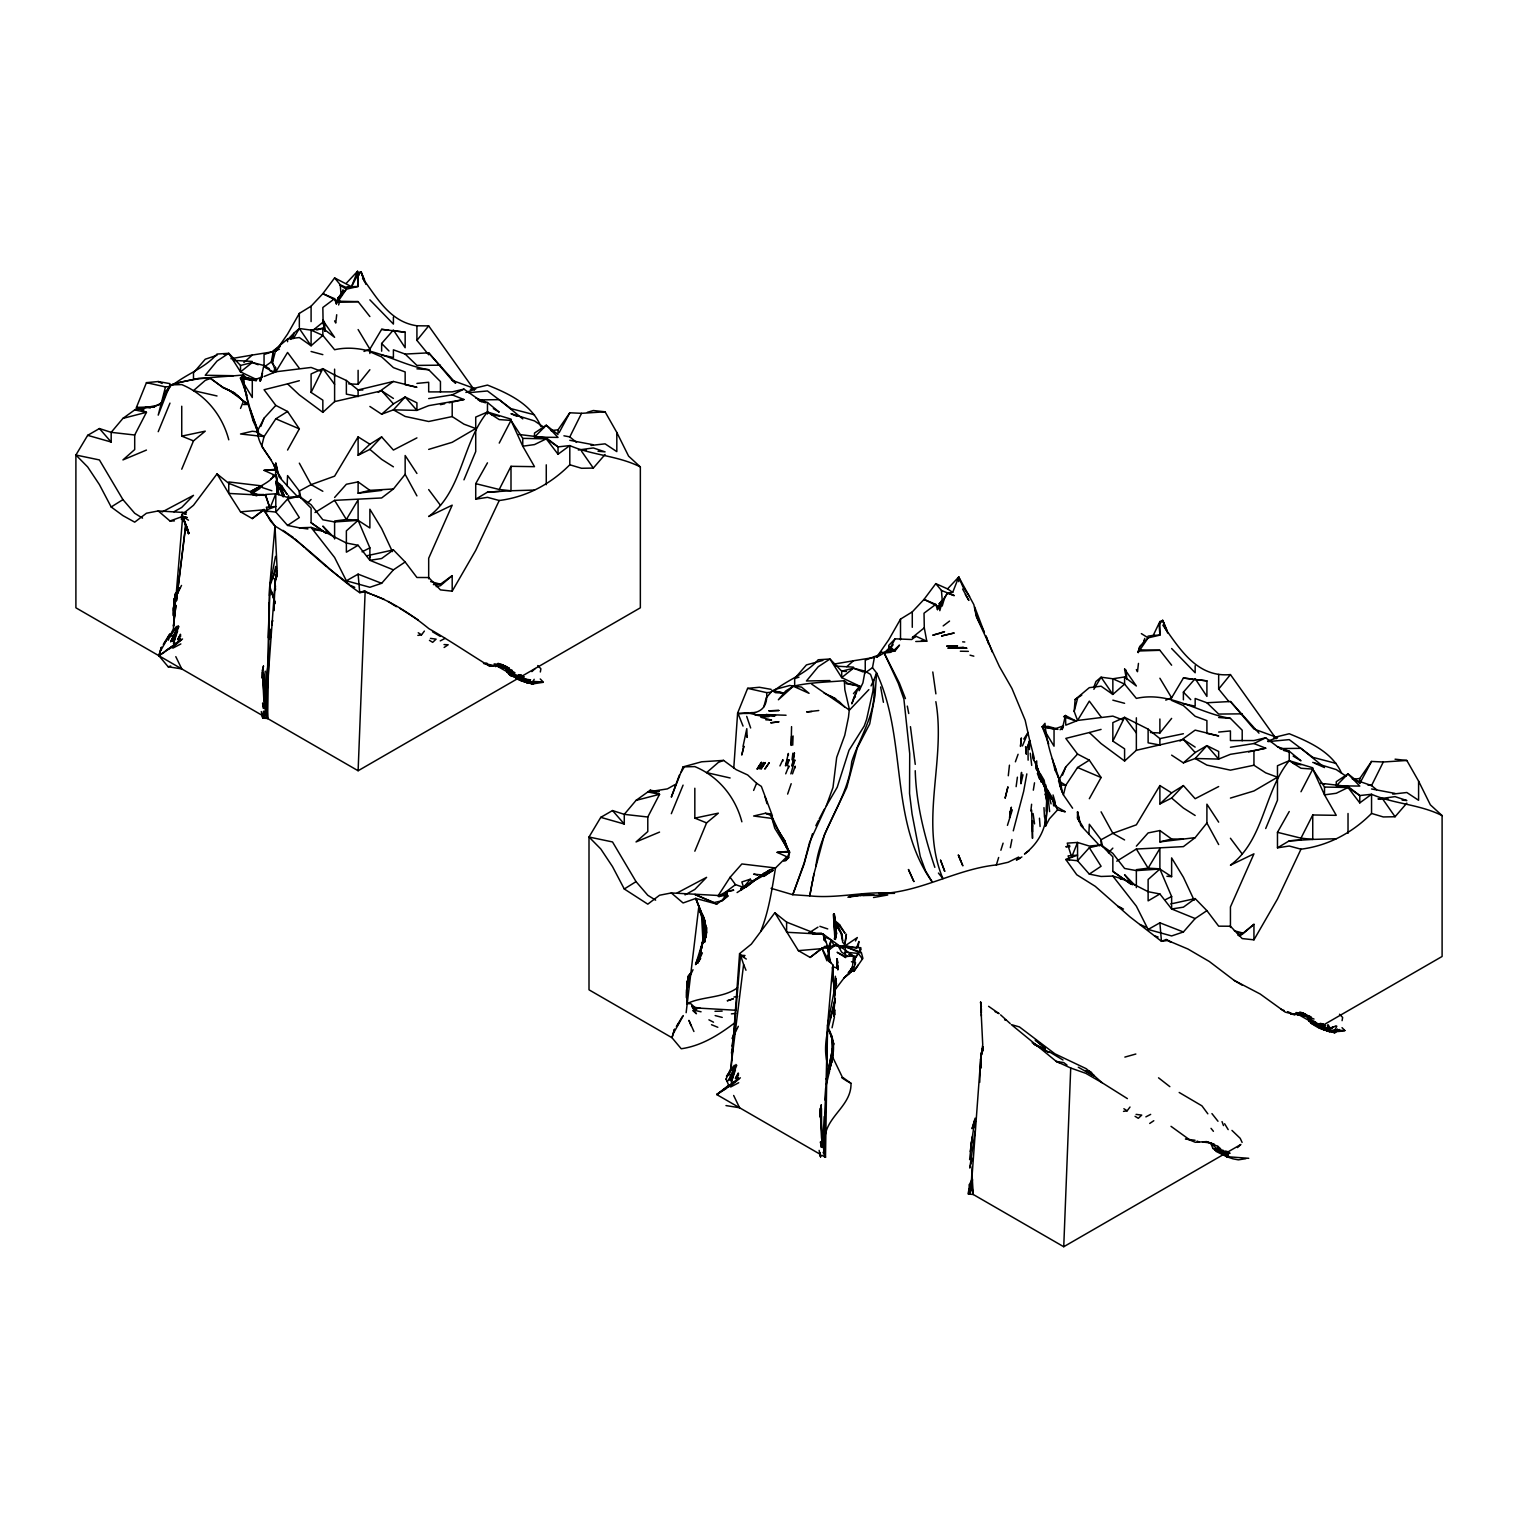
<?xml version="1.0" encoding="UTF-8"?>
<svg xmlns="http://www.w3.org/2000/svg" width="1518" height="1518" viewBox="0 0 1518 1518"><rect width="100%" height="100%" fill="white"/><g stroke="black" fill="none" stroke-linecap="round" stroke-linejoin="round"><path stroke-width="1.5" d="M169.978 383.637L158.214 381.549L146.449 382.65L136.43 407.393L146.449 412.308L134.704 435.002L134.704 449.556L122.939 459.916L146.449 450.068M181.401 519.479L181.743 514.83L193.488 505.285L217.017 473.92L228.763 483.312L228.763 493.426L240.527 511.832L252.292 518.587L264.056 509.82L240.527 511.832M262.5 373.048L261.722 377.185L252.292 380.468L252.292 397.526L240.527 378.039L243.241 374.661C244.094 390.866 249.502 406.141 253.867 421.643M322.841 412.346L334.605 401.606L334.605 375.003L322.841 368.627L311.095 373.959L311.095 392.422L322.841 400.164L322.841 412.346L299.331 394.908L287.566 383.864L264.056 389.728L275.802 405.401L287.566 411.492L299.331 428.854L287.566 450.049M369.88 556.518L369.88 560.313L393.409 569.857L405.154 561.983L416.919 577.485L428.683 577.542L440.448 589.895L452.193 591.166L475.722 550.37L499.232 500.504C526.404 497.069 550.484 484.223 569.8 464.774L569.8 445.59L558.036 446.88L546.271 438.854L522.761 438.36L510.997 420.41L499.232 419.594L487.468 412.023L475.722 417.089L475.722 451.548L463.958 479.84M369.88 353.504L369.88 349.14L381.644 329.349L405.154 332.195L405.154 347.736L393.409 329.994L381.644 343.485L381.644 351.17M428.683 354.776L416.919 340.374L416.919 325.782C389.936 321.873 377.28 298.116 362.536 278.23M440.448 392.099L440.448 381.549L428.683 369.709C396.938 364.643 368.286 342.214 334.605 349.728L322.841 335.421L311.095 330.108L299.331 328.514L294.207 332.84L291.949 338.761M499.232 443.085L510.997 420.41L522.761 446.197L534.507 466.671L510.997 466.311L510.997 490.75L487.468 492.174L475.722 499.156L475.722 483.654L487.468 462.838M261.286 711.562L262.747 718.052L267.642 718.526L358.115 770.746L640.349 607.807L640.349 466.937C617.902 455.609 592.305 455.343 569.8 445.59L558.036 454.224L558.036 446.88L546.271 437.81L518.833 434.452M587.428 412.308L593.31 410.524L605.075 411.795L616.82 432.459L616.82 451.624L605.075 443.844L590.957 445.438M1089.317 798.715L1101.081 777.52L1089.317 760.157L1077.552 754.066L1065.807 738.393L1089.317 732.53L1101.081 743.573L1124.591 761.011L1124.591 748.829L1112.846 741.107L1112.846 722.625L1124.591 717.312L1148.12 729.133L1159.885 738.602L1183.395 733.744M1136.356 887.632L1136.356 870.611L1124.591 868.448L1112.846 853.401L1101.081 844.938L1089.317 846.057L1077.552 842.452L1067.249 843.135L1071.67 857.006L1077.552 842.452L1077.552 860.744L1089.317 874.102L1101.081 876.474L1112.846 876.076L1124.591 879.643L1148.12 891.692L1159.885 893.969L1171.63 908.978L1195.159 918.542L1206.905 910.648L1218.669 926.17L1230.434 926.227L1242.198 938.579L1253.944 939.832L1277.473 899.035L1300.983 849.188C1328.155 845.735 1352.234 832.889 1371.551 813.439L1371.551 794.275L1359.786 795.546L1348.022 787.519L1324.512 787.045L1312.747 769.095L1300.983 768.26L1289.237 760.689L1277.473 765.755L1277.473 800.214L1265.708 828.524M1195.159 918.542L1183.395 931.976L1159.885 922.811L1161.46 941.312L1167.266 940.534L1166.204 939.509L1161.46 941.312L1129.942 916.853L1095.218 886.303L1076.755 874.747L1065.807 859.492L1077.552 855.165L1068.122 855.867L1069.431 860.383M1218.669 822.149L1206.905 804.179L1206.905 823.022L1195.159 837.651L1159.885 841.883L1159.885 830.555L1148.12 832.927L1136.356 846.152M1150.473 732.549L1159.885 732.966L1159.885 719.001M1171.63 905.183L1171.63 908.978L1183.395 907.176L1195.159 898.58L1206.905 910.648M1171.63 903.495L1171.63 896.531L1159.885 869.036L1136.356 870.611M1166.925 876.265L1171.63 876.645L1171.63 857.898L1183.395 877.233L1194.173 900.269M1230.434 927.46L1230.434 906.929L1253.944 853.837L1230.434 865.203C1264.551 839.644 1263.583 791.922 1289.237 760.689L1312.747 767.785L1312.747 768.886M1242.198 740.784L1242.198 730.215L1230.434 718.375C1198.689 713.327 1170.036 690.899 1136.356 698.394L1124.591 684.087L1112.846 678.774L1101.081 677.199L1095.958 681.506L1093.7 687.426M1253.944 939.832L1253.944 924.329L1239.257 936.245M1230.434 798.089L1253.944 790.973L1277.473 777.216L1265.708 772.852L1253.944 765.243L1253.944 750.575L1265.708 748.203L1253.944 743.535L1230.434 747.254M1289.237 760.347L1289.237 751.201L1277.473 746.666L1265.708 737.786L1253.944 740.556L1230.434 740.575L1230.434 730.936L1218.669 732.074M1300.983 791.751L1312.747 769.095L1324.512 794.863L1336.257 815.337L1312.747 814.976L1312.747 839.416L1289.237 840.839L1277.473 847.822L1277.473 832.319L1289.237 811.504M1324.512 1024.365L1442.1 956.473L1442.1 815.602C1419.653 804.274 1394.055 804.009 1371.551 794.275L1359.786 802.889L1359.786 795.546L1348.022 786.476L1324.512 783.705M1336.257 785.774L1348.022 773.895L1359.786 786.077L1336.257 785.774L1336.257 781.694L1348.022 773.895L1359.786 783.193M1348.022 833.344L1348.022 813.496M1395.061 759.19L1406.825 760.461L1418.59 781.125L1418.59 800.29L1406.825 792.51L1392.708 794.104M176.942 591.508L173.83 602.399L173.488 616.004C172.331 608.471 178.118 576.442 173.868 605.17M690.045 973.512L686.933 984.404L686.591 998.009C685.434 990.476 691.221 958.446 686.971 987.174M791.542 736.249L791.163 745.414L791.561 726.629M1020.95 783.573L1021.519 772.51L1020.95 783.573L1022.999 774.806M175.158 637.522L173.469 643.404L177.587 631.052L173.849 636.573L172.729 641.222L175.158 637.522L178.137 625.663M705.472 925.771L704.276 940.439L703.935 920.496L695.794 898.428L683.081 902.982L671.317 892.945L659.552 895.24L647.788 904.159L624.278 888.979L612.513 866.607L600.767 848.941L589.003 837.025L600.767 817.348L612.513 810.555L624.278 814.35L647.788 817.007L659.552 794.312L650.14 790.29L636.042 800.384L624.278 814.35L624.278 824.027L600.767 817.348M733.004 1076.338L731.296 1082.22L735.433 1069.886L731.676 1075.389L730.575 1080.057L733.004 1076.338L735.964 1064.479M833.761 1016.339L833.799 1009.622M267.68 511.718L266.371 507.202L275.802 506.5L264.056 510.807L275.005 526.082L269.73 586.327L267.642 718.526L265.992 709.475L266.864 714.466L265.441 713.365L266.561 690.728M706.06 927.536L705.092 939.054L704.902 921.255L702.91 915.259L705.832 925.828L705.87 937.631L706.572 932.792L704.902 921.255L705.111 925.714M1237.493 1147.589L1240.87 1144.458L1063.738 1246.733L973.266 1194.495L971.558 1186.146L972.488 1190.435L971.046 1189.334L972.165 1166.697M1032.563 831.807L1032.506 820.65L1032.487 838.372L1031.614 809.891M686.136 1012.696L698.659 907.935L703.688 922.147L703.384 942.602C706.686 931.426 705.13 919.016 699.115 908.959L703.935 920.496L704.504 926.416L702.018 915.107L704.694 920.553L695.794 898.428L716.781 904.064L727.881 896.018L725.813 891.92L718.128 896.208M981.387 1008.73L981.33 1013.018L980.628 1002.051L981.406 1006.567M733.289 1039.621L739.57 953.665L751.334 944.12L774.844 912.754L798.373 950.648L810.138 957.422L821.883 948.143L828.145 959.566L832.832 964.898L827.576 1025.162L825.488 1157.342L821.883 1155.274M858.182 964.993L853.78 971.463L862.907 958.351L861.294 952.317L845.412 946.739L839.53 947.915M1049.621 811.637L1047.8 794.768M703.384 942.602L704.618 927.251L704.58 937.308L704.921 929.851M1083.15 827.101L1077.457 817.955L1077.552 811.807L1080.721 825.356L1099.791 845.811M705.623 935.942L705.225 926.549M880.895 652.398L876.987 657.009L884.14 652.968L890.952 652.266L880.895 652.398L879.529 654.827L874.558 656.573L872.489 667.673L876.588 672.948L873.78 680.159L872.926 691.088L866.607 719.38L864.235 726.04L848.998 750.29L837.215 787.254L826.304 805.944L809.587 842.338L804.255 862.622L792.775 894.709L771.068 888.315M263.487 711.183L262.747 718.052L262.178 714.143M266.959 690.671L266.409 713.631L267.642 718.526L266.504 699.456L275.327 579.345L277.358 570.54M824.805 1129.487L824.255 1152.447L825.488 1157.342L823.098 1152.295M824.919 1124.895L825.792 1088.159M979.717 1082.391L980.647 1059.26L982.981 1046.509L980.951 1055.314L972.108 1175.425L973.266 1194.495L968.37 1194.021L969.528 1184.23L972.108 1179.562M275.517 556.404L269.73 586.327L266.409 713.631L263.828 699.703L262.424 672.189M833.021 973.133L834.729 994.897L832.547 967.194L834.236 990.628L827.576 1025.162L824.255 1152.447L821.655 1138.519L820.27 1111.024M1036.604 769.645L1036.016 761.808L1036.452 769.55M704.105 928.826L703.84 938.333L703.688 922.147L704.181 924.386M268.269 637.769L269.274 602.703M269.464 595.682L269.73 586.327L276.39 567.941M826.57 1060.228C822.585 1038.369 831.693 1019.356 835.09 998.844L830.555 1018.028M1029.432 749.588L1029.697 740.461L1025.181 720.272L1011.956 688.47L999.451 666.63L976.378 616.744L973.854 604.638L958.75 576.992L947.555 588.889L935.79 583.633L924.026 599.401L912.28 611.887L900.516 619.116L888.751 639.78L876.987 656.706M826.323 1079.279C831.579 1064.042 837.841 1045.636 829.264 1030.437L833.591 1043.777L826.779 1077.685M262.557 669.324L262.253 678.261L262.69 671.867M820.403 1108.159L820.099 1117.096L820.536 1110.702M1024.878 853.78C1047.856 835.621 1049.109 812.377 1045.807 784.939M273.999 608.737L275.024 583.273L277.149 571.394M358.115 770.746L365.117 592.058C388.608 599.553 409.898 613.101 428.892 628.661C449.594 640.406 469.328 653.879 489.688 666.307L500.826 665.624L508.796 668.262M698.659 907.935L702.473 917.479L701.582 915.828L702.948 940.875L695.946 963.588C703.043 951.179 703.346 936.094 703.688 922.147M792.719 745.186L793.079 735.964M1063.738 1246.733L1070.721 1068.027L1056.262 1061.405L1011.349 1024.612L1019.432 1026.927L1054.915 1053.815L1086.262 1068.71L1101.992 1082.657L1127.381 1098.615M706.572 932.792L706.781 927.669M835.773 987.136L835.697 988.749L835.261 981.691M833.116 966.814L836.968 967.953L836.816 958.655L837.86 969.945L837.006 958.883L838.05 962.848M173.849 604.259L173.583 610.483L174.855 597.75L177.302 590.597L174.855 597.75L176.619 592.381L173.925 606.953L176.316 593.291M686.952 986.264L686.667 992.487L689.722 974.366L687.028 988.958L689.419 975.296M298.04 497.145L287.111 485.684L287.566 475.589L299.331 491.073L300.887 497.98M1088.861 834.369L1089.317 824.255L1101.081 839.758L1102.637 846.664M706.25 929.282L705.87 937.631L706.212 932.716M266.011 684.751L264.815 708.242L262.576 670.52L263.43 666.193M824.198 1116.527L822.661 1147.077L820.422 1109.335L821.276 1105.028M825.014 1100.076L825.621 1088.311M834.065 913.874L836.02 929.054L834.558 914.804L833.325 914.386L835.242 937.707L834.065 913.874L836.513 933.361L835.431 939.49M782.795 761.144L782.871 759.645L779.948 765.926M265.612 710.879L265.441 713.365M173.526 608.699L175.234 595.853L177.34 590.635M686.629 990.704L689.798 974.404M834.729 995.334L835.147 988.616M287.111 485.684L278.97 476.69L275.802 463.142L275.574 475.589L264.056 470.352L275.707 469.271L277.87 473.54L275.802 463.142L275.707 469.271C270.887 456.216 258.136 446.463 257.605 431.871L252.292 431.264L240.527 433.996L264.056 436.577L275.802 418.835L287.566 411.492M339.596 284.948L346.37 289.198L336.408 303.828L337.945 298.097L346.37 289.198L358.115 286.466L358.115 272.879L360.999 271.722L364.586 280.09M1144.781 638.414L1143.225 643.177L1139.695 646.763L1138.177 652.493L1139.695 646.763L1148.12 637.864L1159.885 635.131L1159.885 621.564L1162.75 620.388L1167.228 630.843M173.602 614.316L176.486 594.942M731.448 1053.131L734.332 1033.777M826.665 945.581L828.866 947.934L828.069 958.37M732.606 1048.919L731.24 1067.496L726.04 1079.07L728.697 1085.237L730.386 1085.92L731.619 1083.245L738.792 1078.918M174.931 607.769L173.413 628.68L168.213 640.254M263.999 683.669L265.233 671.165M969.622 1159.638L972.146 1136.906M1327.377 1025.276L1328.269 1028.293L1328.117 1024.764L1330.337 1028.388L1332.937 1026.737M320.886 371.208L311.095 367.451L275.802 371.777L272.424 362.726L273.373 350.867L287.566 338.988L299.331 337.527L311.095 345.762L322.841 335.421L322.841 328.286L311.095 330.108L311.095 345.762L299.331 328.514L293.316 338.628M705.092 939.054L705.718 930.876L704.713 942.166L704.902 940.61M1122.637 719.874L1112.846 716.116L1077.552 720.443L1074.175 711.392L1075.123 699.532L1089.317 687.654L1101.081 686.193L1112.846 694.428L1124.591 684.087L1124.591 676.971L1112.846 678.774L1112.846 694.428L1101.081 677.199L1093.871 689.305M833.534 1042.676L832.092 1060.475L828.164 1073.53M733.782 767.937L737.615 713.099L747.634 688.356L759.398 687.274L771.163 689.362M175.272 605.321L173.469 626.194L175.936 605.303L173.906 621.697L173.507 607.807L175.993 593.102L174.077 599.971L179.921 587.713M176.05 595.967L182.691 516.424L181.743 514.83M730.917 1067.268L733.118 1044.156M733.498 1039.469L740.518 955.258L739.57 953.665M834.824 937.877L833.78 919.946L834.464 924.595M275.005 371.436L275.403 367.242L273.297 372.65M263.069 714.693L262.747 718.052L262.367 714.143M968.37 1194.021L968.864 1188.992M834.008 1009.906L834.729 1002.829M266.504 699.456L264.436 718.356L265.992 709.304L266.561 713.972M1008.294 775.755L1009.451 765.167M972.108 1175.425L970.059 1194.343L971.615 1185.292L972.184 1189.941M787.633 759.645L785.489 765.888L788.335 753.459L788.411 755.186M794.996 767.899L795.185 766.192L792.491 773.876M1030.836 811.029L1031.614 804.255M336.711 314.738L335.744 323.03L334.605 320.886M1138.462 663.404L1137.494 671.696L1136.356 669.571M176.468 600.673L185.557 525.93L182.691 516.424L169.978 520.978L158.214 510.94L146.449 513.236L134.704 522.154L122.939 515.627L111.175 506.974L99.41 484.603L87.665 466.937L75.9 455.021L87.665 435.343L99.41 428.55L111.175 432.345L134.704 435.002M176.505 600.616L185.765 525.645L182.691 516.424L187.264 517.448M704.523 933.153L703.745 939.49L704.807 932.375M731.752 1060.532L743.611 964.48L740.518 955.258L745.034 955.524M835.488 932.963L834.729 939.073L834.919 928.712M792.035 759.797L792.889 753.194M1016.13 786.647L1017.402 777.178M971.046 1189.334L972.507 1179.581M275.517 589.762L275.024 583.273L277.111 568.662L275.005 526.082L270.735 521.243M858.049 947.649L858.941 941.464L856.873 947.061M981.311 1067.913L980.647 1059.26L982.734 1044.65L980.628 1002.051L981.235 1005.77M269.16 657.332L264.151 692.056L266.807 682.36M975.125 1130.986L969.774 1168.044L972.431 1158.329M970.211 1151.593L974.746 1120.512L972.07 1128.69L975.125 1118.159M336.275 303.904L334.605 298.666L322.841 293.676L311.095 306.181L299.331 313.41L287.566 334.074L275.802 351M861.067 949.281L859.757 951.558L860.611 947.687L845.412 946.739L845.412 953.247M969.585 596.441L962.848 586.707L958.75 576.992L952.697 592.381L947.384 593.159L937.46 609.61L935.79 604.373L924.026 599.401L938.522 606.612L942.185 599.61L941.445 590.464L935.79 583.633M788.62 767.653L788.886 765.888L785.717 773.819M704.276 940.439L705.168 932.469L704.447 938.883L705.263 934.177L705.282 935.847M1013.284 830.839L1023.663 791.352L1026.832 773.895M1046.338 811.181L1046.718 796.362L1045.086 790.65M825.792 937.46L831.2 939.832L828.752 952.962M1033.322 790.176L1034.517 782.814M334.605 277.927L340.26 284.758L341 293.904L337.338 300.906L322.841 293.676L334.605 277.927L351.512 286.674L358.115 286.466L358.115 272.879M287.87 499.403L288.553 495.361M831.655 1055.01L842.262 1077.04L851.01 1083.34C851.56 1106.945 824.331 1116.944 824.824 1140.796M702.568 943.987L703.935 935.923L700.083 953.854L695.567 964.158L699.627 956.738M175.215 597.959L174.266 603.462L176.43 594.411M688.318 979.964L687.369 985.467L689.533 976.416M832.054 1027.8L834.464 1016.851M540.332 671.981L540.901 668.774L537.733 665.567M1342.083 1020.665L1342.652 1017.44L1339.502 1014.233M174.058 607.276L176.676 592.684L174.38 599.743L181.515 585.436M731.904 1046.092L734.503 1031.519L732.226 1038.559L738.336 1026.301M702.777 942.431L699.969 954.594L703.935 935.923M829.777 1069.716L833.268 1050.57M975.41 1121.783L973.38 1128.007L974.746 1120.512M260.432 380.885L263.866 365.477L252.292 362.479L240.527 365.458L228.763 353.314L217.017 354.055C204.949 368.02 187.34 373.637 173.337 384.623M829.966 680.557L806.438 680.975L818.202 666.763L829.966 659.021L841.712 671.184L853.477 668.186L865.051 671.203L862.907 682.891L859.169 690.709L859.776 686.212L841.712 677.616L829.966 659.021L818.202 659.761C806.134 673.745 788.525 679.362 774.522 690.329M971.197 1143.585L972.336 1137.418M279.388 349.273L264.056 354.529L264.056 367.052L271.286 361.967L273.373 350.867L280.014 346.465M1062.183 729.551L1065.427 715.528L1076.091 721.088L1077.552 720.443L1089.317 701.126L1101.081 716.951M524.165 677.066L515 676.307L496.936 666.004L502.116 666.763L513.995 673.575L513.691 675.187L519.611 676.611L522.742 675.852M1316.675 1024.821L1325.385 1025.504L1316.77 1024.973L1298.687 1014.688L1303.867 1015.428L1315.745 1022.259L1315.442 1023.853L1321.362 1025.276L1315.176 1022.373L1315.442 1023.853L1308.155 1018.255L1309.066 1021.14C1318.44 1030.286 1332.292 1033.341 1344.872 1030.57L1342.007 1027.629M835.621 937.991L836.513 933.361L834.862 924.462M511.718 673.176L512.268 670.387L500.826 665.624M1010.343 847.689L1011.937 839.549M1217.891 1146.356L1220.605 1148.765L1217.341 1149.164L1217.891 1146.356L1206.449 1141.612L1195.311 1142.295L1186.393 1138.614M277.149 573.614L276.276 577.808L277.035 573.956M982.772 1049.583L981.899 1053.777L983.057 1048.008L980.951 1055.314M228.763 439.803C222.33 415.192 205.404 394.357 181.743 384.604L169.978 384.87L158.214 415.135L165.5 386.919L170.13 386.502M262.576 670.52L263.487 666.004M268.933 638.869L270.754 629.818M271.665 625.302L272.576 620.786M737.615 713.099C754.522 714.447 768.013 713.005 766.685 692.644L771.334 692.208M820.422 1109.335L821.333 1104.819M269.464 635.833L270.811 629.211M271.703 624.809L272.614 620.388M812.263 882.091L809.758 895.867L792.775 894.709L803.876 864.767L812.453 833.78M812.415 881.901L813.99 874.083M827.765 1072.448L833.591 1043.777L827.576 1025.162M860.194 949.699L860.611 947.687M276.276 577.808L277.187 573.387M981.899 1053.777L982.81 1049.355M173.83 602.399L175.462 594.923M686.933 984.404L688.565 976.947M696.99 963.095L701.354 952.621L699.343 959.509M701.392 948.162L702.853 941.653L698.584 959.015L696.003 962.981M700.083 953.854L702.853 941.653M835.982 983L835.374 976.226M272.709 579.212L275.726 566.423M741.79 755.034L743.896 746.173L741.885 754.503M698.773 958.351L702.948 940.875M270.147 638.907L271.229 634.391M826.361 1084.497L829.606 1070.949M826.437 1078.843L832.168 1059.241L828.354 1072.296M1072.6 808.202L1063.416 794.882L1065.807 785.261L1077.552 767.501L1089.317 760.157M269.445 636.877L271.096 630.331M815.925 866.19C820.137 828.562 848.164 799.341 851.731 761.713C860.706 733.972 882.698 704.333 870.497 674.353L865.051 671.203M827.917 949.186L831.2 939.832L853.344 955.961L845.469 956.587L837.12 952.279L845.621 957.611L845.469 956.587M827.841 1073.53L833.287 1051.727L831.978 1036.206L832.092 1060.475L828.05 1073.681M341.645 295.175L342.556 291.551M1138.177 652.493L1148.12 637.864L1141.346 633.613M1143.396 643.841L1144.306 640.235M175.708 594.012L173.925 600.976L177.568 590.938M688.811 976.017L687.028 982.981L689.95 974.954M272.424 362.726L275.802 349.766M743.004 746.533L746.799 728.659L747.16 737.425L745.793 733.63M828.069 951.805L829.644 945.771L828.107 949.566M1074.175 711.392L1077.552 698.432M276.883 574.013L275.327 579.345L276.409 575.227L275.84 576.707M164.741 652.019L158.878 655.719L161.363 647.332L158.878 655.719L168.156 666.763L181.743 668.907L175.803 656.649M671.981 1037.724L674.466 1029.337L671.981 1037.724L681.24 1048.767C701.923 1045.788 719.399 1034.517 735.642 1022.164M937.46 609.61L938.466 605.796M338.628 304.966L339.785 300.716M162.616 401.15L165.139 391.948L171.211 384.946C194.323 377.109 218.82 377.489 243.146 374.965L246.39 377.678L256.39 380.544M173.849 636.573L176.562 629.856L170.623 641.867L177.416 627.807M763.801 706.876L766.324 697.654L772.396 690.671L775.945 689.191L789.758 685.491L801.504 687.104L809.056 693.328L793.326 686.231L785.679 691.032L778.373 699.779L793.326 686.231C809.891 682.341 827.177 682.17 844.331 680.69L847.575 683.404L859.776 686.212L856.645 690.728M731.676 1075.389L734.408 1068.672L728.469 1080.683L735.243 1066.623M1034.308 758.336L1029.697 740.461L1027.971 746.742L1028.122 760.157M1007.44 825.356L1012.316 809.853M1159.885 621.564L1153.263 635.34L1148.006 636.175M275.327 579.345L276.902 573.861M679.343 775.129L671.317 797.14L683.081 766.875L694.827 766.609C718.507 776.362 735.414 797.197 741.866 821.807M942.204 606.043L944.898 596.783M700.671 958.37L697.616 963.171L702.379 952.868M844.312 977.744L853.477 969.774L855.488 962.848L851.446 961.729M269.673 636.877L270.982 632.532L269.521 637.067M935.79 604.373L924.026 613.196L924.291 627.845L926.777 641.184L915.98 636.27L911.73 639.514L895.127 638.831L888.751 645.416L888.751 647.427L890.402 646.858L887.29 651.962L893.59 650.634L899.51 645.093L896.607 648.964L894.88 651.127L890.402 646.858L884.14 652.968L898.314 683.366L903.893 699.096L909.718 753.687L909.548 793.572L912.071 813.971L920.269 856.513L925.449 870.706L932.204 881.958C888.751 821.048 907.536 738.962 876.588 672.948L875.051 695.339L869.7 723.953L857.29 747.881L846.759 787.462L824.54 834.426L813.838 874.406L809.758 895.867C838.05 898.884 866.133 890.686 894.557 893.324L878.789 893.59C919.472 892.926 955.866 869.074 996.358 864.937L998.654 857.48M700.595 953.987L695.642 964.651M787.216 765.888L789.132 759.683L787.69 762.624M973.38 1128.007L975.486 1121.214M1000.874 850.251L1003.094 843.154M257.908 436.292L258.819 433.408L256.827 432.25L264.056 418.209L275.802 405.401M1063.416 794.882L1059.659 784.958L1060.57 782.074L1058.577 780.916L1065.807 766.875L1077.552 754.066M343.011 289.748L341.474 294.511L337.945 298.097M853.837 697.673L851.807 703.859L856.778 691.411L853.837 697.673L855.45 696.838M269.787 637.351L271.229 633.044M1022.43 745.945L1028.084 732.53L1023.777 739.076M787.633 794.085L791.182 783.705M793.857 762.833L794.863 759.911L790.84 773.895M696.098 963.38L699.874 955.315L697.844 960.951M969.585 1186.678L970.021 1185.425M827.974 1073.947L829.929 1068.482M1015.39 761.808L1018.085 754.275M260.413 380.733L261.722 377.185L259.502 379.804M1027.344 746.951L1029.697 740.461M1062.164 729.418L1063.473 725.851L1054.042 729.152L1042.278 726.705L1044.991 723.327C1046.338 743.422 1053.207 762.415 1060.133 781.239L1057.667 775.888M174.855 600.236L177.853 592.362M697.995 960.628L699.741 956.036L697.692 961.274M732.682 1039.071L734.94 1033.151M172.729 641.222L178.934 626.479M730.575 1080.057L736.78 1065.294M981.463 1052.695L982.032 1051.196M312.803 330.431L323.106 322.12L322.841 307.49L334.605 298.666M760.765 931.331C768.886 911.047 771.979 889.244 775.508 867.973L786.096 857.518M260.811 426.406L264.056 418.209M1062.562 775.091L1065.807 766.875M532.742 683.878L532.457 681.734L543.121 682.341L532.742 683.878L520.978 680.671L521.433 679.552L532.382 682.834L534.165 679.305M158.214 431.681L169.978 403.124M240.527 408.418L243.487 401.245L248.269 404.376L253.183 421.036L258.383 432.573L250.546 409.974M671.317 813.686L683.081 785.129M753.63 790.423L756.59 783.269L747.691 774.977L736.192 769.664L723.555 760.385L701.658 761.789L683.081 766.875M853.628 959.945L858.334 953.418L862.414 958.978M181.743 469.195L193.488 440.884L205.253 431.15L181.743 436.121L181.743 406.236M694.827 851.2L706.591 822.889L718.356 813.155L694.827 818.126L694.827 788.24M775.034 825.185L784.654 840.649L788.791 851.294L777.14 852.357L788.677 857.594L789.626 852.091L774.749 828.221L770.708 813.876L765.395 813.269L753.63 816.001L771.011 818.297M700.102 956.833L696.155 963.835M783.762 861.142L785.869 860.516L789.626 852.091L777.14 852.357M855.488 962.848L854.824 964.309L855.165 956.207L848.714 954.689M826.304 805.944L832.984 787.481L836.684 757.406L844.748 735.319L848.486 717.217L849.359 709.248L844.862 689.798L844.331 680.69M87.665 435.343L111.175 442.023L111.175 432.345L122.939 418.38L134.704 409.917L159.105 404.926L161.781 402.668L166.24 393.124M697.369 961.881L699.475 957.422L696.648 963.057M259.863 381.094L261.722 377.185M693.024 969.717L687.18 981.975L689.096 975.106L686.591 989.812L687.009 1003.702L690.785 1003.683L695.168 1007.724L699.684 1008.123L694.257 1007.838L696.743 1009.394M871.047 685.908L873.78 680.159M160.547 650.899L170.244 633.556M673.65 1032.904L683.328 1015.561M311.095 392.422L322.841 368.627L334.605 384.263M1112.846 741.107L1124.591 717.312L1136.356 732.947M563.918 435.799L569.8 436.899L581.546 413.332L605.075 411.795M815.849 825.716L818.316 820.745M819.151 819.075L824.331 809.208M1406.825 760.461L1383.296 761.998L1371.551 785.565L1367.623 784.844M475.722 483.654L499.232 489.479L510.997 466.311M1277.473 832.319L1300.983 838.164L1312.747 814.976M1336.827 1026.206L1334.132 1031.5L1330.944 1031.823M180.357 634.239L177.663 639.514L180.111 638.49L177.758 642.323L165.576 650.937L173.488 646.516L182.54 638.983M738.184 1073.055L735.49 1078.349L737.957 1077.325L735.604 1081.139L723.422 1089.772L731.334 1085.351L740.367 1077.799M359.197 275.156L357.565 271.267L351.512 286.674L346.256 287.509L340.26 284.758M290.64 339.387L293.942 333.125L287.566 339.69L287.566 341.702M895.127 638.831L889.624 649.268L893.134 644.714M559.098 432.706L569.8 412.782L581.546 413.332M855.469 940.989L857.328 937.536L845.412 945.638L836.001 946.075M1045.579 815.887L1046.092 825.033L1049.412 818.828L1057.553 809.891L1065.143 811.694L1055.352 806.039M1359.786 783.364L1371.551 761.448L1383.296 761.998M697.73 961.938L699.779 958.2M416.919 437.886L393.409 450.049L381.644 436.918L369.88 444.224L358.115 436.88L334.605 476.159L311.095 484.64L299.331 491.073L299.444 496.803M1218.669 786.552L1195.159 798.715L1183.395 785.584L1171.63 792.889L1159.885 785.565L1136.356 824.824L1112.846 833.325L1101.081 839.758L1101.195 845.488M1165.748 700.121L1171.63 697.806L1183.395 678.034L1206.905 680.88L1206.905 696.401L1195.159 678.66L1183.395 692.151L1183.395 699.836M167.227 391.492L171.211 384.946L174.475 383.599L199.143 378.248L210.452 378.361L222.899 387.375L234.588 392.972L242.007 399.879M164.096 643.689L166.012 640.539M681.335 771.865L684.295 766.951M677.199 1025.694L679.115 1022.544M264.056 376.502L275.802 371.777L287.566 352.461L299.331 368.286M163.28 644.486L169.447 634.372M676.364 1026.491L682.55 1016.377M695.567 964.158L698.375 959.68L696.231 963.057M176.505 626.422L168.631 637.37M734.351 1065.256L726.477 1076.186M853.609 960.894L858.334 953.418L844.862 952.184M180.699 634.714L177.663 639.514L180.756 636.099M738.545 1073.53L735.49 1078.349L738.583 1074.915M695.87 964.215L700.367 955.429L696.269 963.626M718.356 895.411L730.12 877.252L741.866 863.951L775.508 867.973L769.493 869.985L758.564 877.404L764.104 873.097M228.763 481.946L262.405 485.969C243.07 494.204 274.929 480.902 272.993 475.513M175.576 628.243L169.978 636.763L172.824 635.473M733.422 1067.059L727.824 1075.579L730.651 1074.289M759.076 768.943L763.364 762.491M343.713 291.058L337.793 298.173M848.695 973.171L853.097 966.7L848.201 972.791M558.036 433.085L558.036 429.822L569.8 412.782M1359.786 781.751L1359.786 778.506L1371.551 761.448M428.683 578.794L428.683 558.263L452.193 505.171L428.683 516.518C462.8 490.978 461.814 443.256 487.468 412.023L510.997 419.12L510.997 420.22M1337.472 1029.033L1334.739 1032.79L1328.686 1031.196L1335.157 1029.906M853.439 969.812L844.236 977.763L834.729 990.248M417.886 635.397L421.53 634.828L424.395 631.071M1123.51 1111.366L1127.153 1110.815L1129.999 1107.039M180.585 638.604L177.758 642.323L158.878 655.719M738.431 1077.438L735.604 1081.139L716.724 1094.554L819.929 1154.135M315.004 512.534L334.605 500.352L381.644 497.961L393.409 488.986L405.154 474.356L405.154 455.514L416.919 473.464M524.545 679.077L509.004 674.163L512.401 674.428L507.316 672.474L506.405 669.59L510.371 675.358L524.981 681.43M1309.92 1020.096L1309.066 1021.14L1308.136 1018.388M348.723 383.883L358.115 384.301L369.88 369.728M1159.885 732.966L1171.63 718.394M416.919 340.374L428.683 325.896L474.413 390.088M1228.954 701.639L1218.669 689.039L1230.434 674.58L1276.164 738.773M756.97 878.543L752.264 881.768L773.193 870.345L763.744 876.398L763.137 875.032L751.695 881.408L750.309 879.207L743.611 887.366L735.49 884.633L730.12 877.252M868.865 689.627L849.454 710.101L811.637 684.087M275.802 351.303L279.71 346.692M853.477 693.631L859.776 686.212L846.019 683.593M1060.133 729.779L1063.473 725.851M569.8 464.774L581.546 468.284L593.31 468.075L605.075 454.47M1371.551 813.439L1383.296 816.95L1395.061 816.741L1406.825 803.136M794.673 684.808L794.673 678.508L806.438 664.922L822.908 660.425M392.422 551.603L381.644 528.568L369.88 509.232L369.88 527.979L358.115 520.351L334.605 521.945L322.841 519.782L311.095 504.735L299.331 496.272L287.566 497.392L275.802 493.786L269.919 508.321L265.498 494.47L275.802 493.786L275.802 512.078L287.566 525.437L299.331 527.809L311.095 527.41L334.605 557.486L346.37 580.806L369.88 587.276L381.644 583.31L393.409 569.857M334.605 497.487L346.37 484.261L358.115 481.889L369.88 490.352L393.409 488.986M311.095 522.723L326.199 533.33L311.095 522.723L311.095 508.151L299.331 496.272L287.566 499.043L275.802 512.078L264.056 510.807M1112.846 871.389L1131.308 884.368L1112.846 871.389L1112.846 856.816L1101.081 844.938L1089.317 847.708L1077.552 860.744L1065.807 859.492M1081.765 695.13L1075.123 699.532M365.895 284.34L360.999 271.722L357.356 275.631L351.512 286.674L346.18 287.433M1167.646 633.006L1162.75 620.388L1159.107 624.296L1159.885 635.131L1153.263 635.34M346.37 283.183L357.565 271.267M308.154 502.553L311.095 499.46M358.115 436.88L358.115 455.267L369.88 449.385L381.644 436.918M1108.425 852.774L1112.846 848.126M1159.885 785.565L1159.885 803.952L1171.63 798.051L1183.395 785.584M969.053 1189.125L971.235 1186.848L972.469 1189.258M534.507 437.108L534.507 433.028L546.271 425.23L558.036 437.412L534.507 437.108L546.271 425.23L558.036 434.527M276.618 485.779L275.934 481.13L277.642 494.128L276.219 475.058L278.667 494.526L276.219 475.058L270.659 479.138M785.869 860.516L788.677 857.594M378.286 392.403L393.409 381.454L416.919 387.242L405.154 384.718L405.154 371.948L393.409 367.622L381.644 356.901L369.88 351.74M1180.036 741.069L1195.159 730.12L1218.669 735.926L1206.905 733.403L1206.905 720.614L1195.159 716.287L1183.395 705.566L1171.63 700.424M358.115 455.267L369.88 444.224M1159.885 803.952L1171.63 792.889M429.442 640.33L432.668 642.342L436.102 639.135L430.467 638.395M1135.066 1116.318L1138.291 1118.311L1141.726 1115.104L1136.09 1114.383M531.869 671.62L535.247 668.489M1124.591 761.011L1136.356 750.29L1183.395 739.475L1195.159 747.103M844.236 977.763L848.941 973.512L852.49 966.909L853.344 957.573L855.298 957.611M243.886 362.46L252.292 355.041L271.532 351.986M846.759 666.687L853.477 660.766L874.861 657.351M381.644 414.205L393.409 403.864L405.154 396.976L416.919 402.82L416.919 410.391L393.409 409.841L381.644 414.205L369.88 406.463M1183.395 762.871L1195.159 752.53L1206.905 745.642L1218.669 751.486L1218.669 759.057L1195.159 758.507L1183.395 762.871L1171.63 755.148M495.57 666.668L497.562 664.922M1297.321 1015.352L1299.313 1013.607L1290.642 1014.119M876.987 657.009L879.529 654.827M452.193 591.166L452.193 575.664L440.448 585.701L436.159 586.612M1253.944 924.329L1242.198 934.367L1237.91 935.278M161.781 402.668L154.286 406.881L136.43 407.393M674.884 784.673L667.389 788.886L647.788 791.922L659.552 794.312L636.042 800.384M924.291 627.845L912.28 637.522L915.98 636.27M252.292 518.587L264.037 509.327L270.299 520.75M728.697 1085.237L716.724 1094.554L726.477 1088.387M250.641 494.375L260.09 488.341M763.744 876.398L769.512 871.996M1195.159 837.651L1183.395 846.627L1136.356 849.036L1116.755 861.199M943.171 625.909L949.547 621.071M733.687 890.25L725.813 891.92L735.49 884.633M1024.479 854.008L1029.128 850.535M810.138 957.422L825.128 946.226L828.392 948.541L829.663 962.033L828.221 958.01L829.663 962.033M1335.897 1025.789L1328.421 1029.925L1323.146 1028.312L1334.132 1031.5L1328.421 1029.925M836.266 944.5L827.822 950.742L830.099 946.644L836.266 944.5L834.217 945.828L831.2 939.832M405.154 561.983L393.409 549.895L381.644 558.51L369.88 560.313L358.115 545.285L346.37 543.027L322.841 530.958L311.095 527.41M433.389 584.601L440.448 584.183L452.193 575.664M737.539 987.725C723.27 998.37 701.506 996.282 687.009 1003.702M1225.102 1152.731L1228.366 1151.839L1215.975 1151.346L1226.601 1156.659L1228.498 1155.293M154.286 406.881L137.037 408.266L134.704 409.917L146.449 412.308L122.939 418.38M872.489 667.673L865.241 672.759L865.241 660.235L874.558 656.573M180.946 640.084L173.773 644.429M536.385 682.303L526.936 682.512L532.989 684.125L536.234 681.943M1339.597 1029.508L1334.739 1032.79L1330.755 1031.253M444.11 647.484L448.171 644.752L444.034 644.581M1149.714 1123.453L1153.794 1120.72M287.566 525.437L299.331 517.581L287.566 499.043M1089.317 874.102L1101.081 866.266L1089.317 847.708M808.582 933.134L817.936 927.156M737.084 892.565L746.761 886.246L740.632 888.428M111.175 506.974L122.939 499.631L134.704 513.274L142.54 518.131M624.278 888.979L636.042 881.635L647.788 895.278L655.643 900.155M751.695 881.408L743.611 887.366L741.866 881.939L750.309 879.207M527.315 682.702L521.756 681.013L528.169 681.278M358.115 545.285L346.37 552.191L346.37 530.864L358.115 520.351L369.88 547.865L369.88 557.144M1159.885 893.969L1148.12 900.876L1148.12 891.692M251.02 491.339L256.618 488.113M764.123 873.343L769.721 870.118M251.001 491.092L262.405 485.969M346.37 580.806L358.115 574.146L381.644 583.31M1112.846 876.076L1136.356 906.151L1148.12 929.471L1159.885 922.811M173.887 511.775L181.743 507.429L193.488 495.342L162.141 511.983M685.035 894.88L694.827 889.434L706.591 877.347L677.199 892.907M1021.899 856.949L1016.377 860.004L1019.83 858.372M172.805 648.148L180.851 643.936M730.651 1086.983L738.697 1082.751M440.258 640.881L445.04 638.395M1145.881 1116.869L1150.663 1114.383M362.043 551.831L369.88 547.865M1165.748 899.51L1171.63 896.531M428.683 398.589L452.193 394.87L463.958 389.12L481.604 401.53M1253.944 743.535L1265.708 737.786M1227.682 1151.517L1220.681 1152.162M741.145 889.206L746.439 886.778L758.905 877.081L746.97 886.322L740.879 888.637M1018.654 857.063L1008.161 862.262L996.358 864.937M718.963 896.796L727.217 892.888L721.752 901.256L727.881 896.018L671.317 892.945M250.717 492.401L256.409 489.991M659.552 832.092L636.042 841.94L647.788 831.56L647.788 817.007M363.997 351.436L369.88 349.14L358.115 329.558M723.555 760.385L718.356 762.415L706.591 772.624L730.12 777.975M371.265 594.335L364.453 590.844L359.709 592.646C329.956 572.343 306.086 544.184 275.005 526.082M520.978 680.671L517.24 679.077L526.67 681.24L530.484 679.817L521.433 679.153L530.484 679.817M1069.716 845.336L1065.807 846.797L1069.924 846.664M522.059 675.548L519.517 676.478L510.371 675.358L515.968 677.294M465.912 392.46L475.722 388.969L452.193 380.335L428.683 352.84L405.154 354.073L393.409 349.823L393.409 357.508L381.644 354.965M1267.663 741.126L1277.473 737.634L1253.944 729.001L1230.434 701.506L1206.905 702.758L1195.159 698.489L1195.159 706.193L1183.395 703.631M518.245 675.814L520.389 675.074M1223.869 1151.783L1225.994 1151.061M1183.395 931.976L1171.63 935.942L1148.12 929.471M217.017 355.269L205.253 359.216L193.488 372.802L193.488 379.083M794.673 678.508L798.961 677.161M393.409 381.454L358.115 389.936L346.37 380.468L334.605 375.003M428.683 449.404L452.193 442.307L475.722 428.531L463.958 424.167L452.193 416.577L428.683 421.492L405.154 416.444L393.409 409.841L405.154 396.976L416.919 410.391L428.683 405.648L463.958 399.519L452.193 394.87M521.357 677.749C528.492 676.231 510.579 677.426 509.004 674.163L513.919 675.681M1226.98 1153.737L1230.149 1153.206M316.807 329.994L322.841 328.286L334.605 337.338L322.841 320.393L324.814 331.171L323.106 322.12M168.156 666.763L170.756 666.023M1124.857 1057.097L1135.843 1054.023M287.566 383.864L299.331 380.714M1089.317 732.53L1101.081 729.399M725.813 891.92L733.365 890.022M470.371 389.253L487.468 385.079C508.549 393.523 531.774 404.262 540.92 426.615M358.115 481.889L358.115 493.217L369.88 490.352M915.771 641.507L926.777 641.184L921.312 640.938M1274.266 737.406L1289.237 733.744C1309.522 742.055 1332.254 751.998 1341.608 773.307M1159.885 841.883L1171.63 839.018L1183.395 839.093M1296.808 1014.309L1299.939 1013.569L1314.019 1019.052M334.605 401.606L381.644 390.809L393.409 398.437M463.958 389.12L452.193 391.872L428.683 391.91L428.683 382.27L416.919 383.409M366.673 555.816L393.409 549.895M1170.568 904.007L1195.159 898.58M721.202 900.952L714.124 902.546L694.827 894.444L716.781 904.064M863.419 894.216L849.302 896.626L869.416 894.064L847.898 897.214M440.448 404.68L444.717 403.75M448.986 402.801L463.958 399.519M1248.612 751.941L1265.708 748.203M1253.944 765.243L1230.434 770.157L1206.905 765.11L1195.159 758.507L1206.905 745.642L1218.669 759.057L1230.434 754.313L1253.944 750.575M733.953 997.06L737.71 996.263M508.169 671.43L513.691 675.187L513.995 673.575M873.514 897.517L887.726 894.994L862.907 895.563M230.907 358.703L252.292 355.041M834.236 664.049L853.477 660.766M1273.545 738.26L1277.473 737.634M1245.88 1158.67L1238.365 1159.847L1233.014 1158.841L1226.601 1156.659L1225.102 1154.003L1228.385 1154.306L1225.102 1154.003M694.447 1010.229L691.658 1005.808L694.276 1010.267L701.069 1011.804M475.722 499.156L487.468 497.335L499.232 500.504M1277.473 847.822L1289.237 846.019L1300.983 849.188M868.581 894.254L860.175 895.487L873.856 894.842M488.891 665.434L495.437 665.226M578.339 450.011L593.31 447.943L605.075 451.871L598.016 451.226M1377.965 798.961L1395.061 796.627L1406.825 800.536L1402.12 800.1M334.605 520.997L346.37 519.479L358.115 520.162L358.115 499.877L346.37 519.479L334.605 500.352M1136.356 869.662L1148.12 868.163L1159.885 868.827L1159.885 848.543L1148.12 868.163L1136.356 849.036M1378.591 798.961L1388.002 798.81M224.076 354.434L228.763 353.865M358.115 493.217L381.644 490.409M818.771 710.519L806.646 711.923L811.959 711.506M894.88 651.127L887.29 651.962L892.831 650.292L890.117 648.376M550.977 430.619L558.036 429.822M1352.728 779.284L1359.786 778.506M731.391 1013.872L735.661 1013.417M529.194 683.157L532.382 682.834L526.67 681.24M468.664 392.707L487.468 390.961L510.997 408.646L534.507 414.793M1268.061 741.6L1289.237 739.627L1312.747 757.311L1336.257 763.459M798.373 950.648L821.883 948.636M762.852 717.008L769.019 716.553M487.468 492.174L499.232 491.377M1289.237 840.839L1300.983 840.042M246.96 395.287L240.527 378.039L246.39 377.678L256.561 380.031M1048.729 743.953L1042.278 726.705L1048.141 726.363L1056.13 728.64M1237.493 933.134L1242.198 932.868L1234.343 930.781M758.241 715.187L774.332 716.287M518.359 674.732L521.604 675.339L518.663 674.979M1320.11 1023.398L1323.354 1024.005L1320.413 1023.644M254.644 495.02L264.056 494.64L255.176 494.413M812.491 933.855L821.883 933.456L813.022 933.247M775.546 715.623L765.926 714.561L786.058 715.244M336.503 302.348L358.115 301.627L369.88 316.541M243.62 404.547L248.269 404.376L243.677 384.092L243.146 374.965M1138.253 651.013L1159.885 650.292L1171.63 665.207M828.866 947.934L821.883 948.143L826.968 960.818M534.507 490.067L510.997 490.75L499.232 489.479M1336.257 838.733L1312.747 839.416L1300.983 838.164M714.997 1011.292L722.151 1011.121M264.056 470.352L276.523 470.087M751.201 712.644L755.471 712.587M169.978 520.978L174.418 520.902M478.075 399.917L499.232 399.651L522.761 418.892M1279.826 748.583L1300.983 748.336L1324.512 767.558L1314.702 763.25M440.448 365.174L416.919 365.402L405.154 354.073M1242.198 713.839L1218.669 714.067L1206.905 702.758M765.338 714.826L756.04 714.769L746.932 712.72L738.222 713.991L743.042 726.078M416.919 325.782L428.683 325.896M1162.807 625.131C1179.79 648.774 1196.867 677.806 1230.434 674.58M736.268 1010.286L694.257 1007.838M362.821 390.012L358.115 389.936L358.115 396.653M960.344 651.222L968.351 651.355M337.091 301.19L358.115 301.627M1138.842 649.856L1159.885 650.292M1219.542 1151.65L1214.628 1150.132L1223.679 1150.625L1212.939 1148.462L1210.624 1142.959L1202.56 1141.991M532.438 681.449L543.121 681.905L540.256 678.963M1334.189 1030.115L1344.872 1030.57M765.812 719.836L771.561 720.082L760.822 717.255M269.825 507.676L265.517 495.418L228.763 493.426L217.017 473.92M186.448 512.648L158.214 510.94M1059.659 784.958L1065.807 785.261L1058.577 780.916L1062.277 792.548L1060.57 782.074M233.468 360.354L252.292 361.436M834.653 666.06L853.477 667.142M169.978 384.87L171.211 384.946M784.161 693.176L775.394 692.644L772.396 690.671L784.161 693.176L772.396 690.671M528.169 681.411L521.756 681.013L525.323 681.544M1248.745 1158.31L1226.601 1156.659M846.418 671.487L841.712 671.184L841.712 677.616L853.477 668.186L863.268 672M962.659 641.848L964.765 642M699.836 1008.047L694.789 1007.383M416.919 368.836L428.683 369.709M1218.669 717.502L1230.434 718.375M491.187 665.833L493.483 666.023L483.521 663.461M1292.938 1014.517L1295.234 1014.688L1285.272 1012.126L1260.168 994.005L1234.229 980.438L1209.315 961.501L1187.93 949.016L1168.139 940.667M581.546 449.689L586.252 450.125M763.137 875.032L753.63 874.159L757.672 875.051M494.128 663.916L502.192 664.694L498.037 663.347M1295.879 1012.582L1303.943 1013.36L1299.787 1012.013M767.273 814.122L770.935 814.483L787.197 849.055L782.453 837.538L783.573 839.245L777.785 829.739M139.125 408.93L143.622 409.386M515.057 676.174L519.782 676.667L513.426 673.688M652.209 790.935L658.983 791.618M244.626 403.997L248.269 404.376L228.763 390.069L222.899 387.375M165.5 386.919L146.449 382.65M766.685 692.644L747.634 688.356M381.644 329.349L388.703 330.203M393.409 330.772L405.154 332.195M1183.395 678.034L1192.806 679.172M1197.512 679.741L1206.905 680.88M496.936 666.004L504.716 668.167L496.936 666.004L505.02 666.99L514.981 672.797M1185.425 1139.069L1195.083 1140.265M137.037 408.266L143.717 409.177M299.331 527.809L307.888 528.966M314.302 529.82L322.841 530.958M659.04 791.485L650.14 790.29L654.011 791.998M1120.322 879.055L1124.591 879.643M725.984 1105.578L739.57 1107.742L733.649 1095.465M1327.87 1028.028L1312.121 1024.043M1299.977 1013.018L1311.059 1016.965L1303.45 1013.607M243.924 384.452L240.527 378.039L256.163 380.714M1045.674 733.118L1042.278 726.705L1057.913 729.399M491.396 414.68L499.232 416.065M1293.146 763.345L1300.983 764.73M755.053 714.921L763.971 716.534M358.115 396.35L346.37 394.149L346.37 380.468M1159.885 745.034L1148.12 742.833L1148.12 729.133M233.355 375.705L205.253 375.269L217.017 361.056L228.763 353.314L240.527 371.891L256.58 379.538M244.815 377.887L256.295 380.069M569.8 440.296L593.31 444.755M1371.551 788.962L1395.061 793.421M515.892 677.54L521.414 678.66L515.247 676.857M1221.516 1153.509L1227.037 1154.629M240.527 378.039L252.292 380.468M1061.518 810.935L1065.143 811.694M145.728 406.995L150.301 408.019M217.017 395.97L193.488 390.619L205.253 380.411L210.452 378.361L223.089 387.659L234.588 392.972M856.588 948.238L845.412 945.638L842.471 941.957M1320.584 783.136L1324.512 784.047M515.949 677.275L521.395 678.546M1317.7 1025.94L1323.146 1027.231L1316.998 1025.523M1206.449 1141.612L1214.4 1144.249M830.023 939.073L823.363 934.253L786.609 932.261L786.609 922.128L774.844 912.754M1004.593 1019.83L1005.96 1020.172M715.168 1015.58L722.226 1017.421M970.04 655.169L973.835 656.174M430.638 581.584L440.448 584.183M1321.988 1028.54L1318.99 1027.743L1329.559 1031.652L1317.624 1026.434L1329.559 1031.652M311.095 351.493L322.841 354.643M1112.846 700.159L1124.591 703.308M479.631 401.094L485.513 402.801M1283.355 750.328L1289.237 752.036M252.292 494.526L256.789 495.836M1323.506 1029.678L1329.123 1031.348M1312.747 762.397L1336.257 769.588L1346.068 776.172M186.524 517.6L182.691 516.424L188.915 533.103M499.896 665.415L505.02 666.99M744.37 956.435L740.518 955.258L746.306 959.034M1154.667 935.942L1158.12 937.042M262.045 487.487L271.874 490.75M819.891 926.322L827.746 928.94M485.817 662.949L487.373 663.499M1287.568 1011.633L1289.124 1012.164M1352.31 778.962L1371.551 785.565L1376.579 789.683M513.862 674.732L507.316 672.474L506.386 669.704M270.185 370.942L274.322 372.422L265.479 367.698M1316.77 1024.973L1310.755 1022.828L1317.719 1025.959M488.511 664.277L490.618 665.055M1290.281 1012.961L1292.368 1013.739M1070.721 1068.027L1085.844 1073.359L1101.992 1082.657M765.395 813.269L772.415 815.906L761.353 786.4L756.59 783.269M372.479 594.733L384.263 599.401M259.521 495.418L228.763 483.312M817.367 934.253L786.609 922.128M1212.939 1148.462L1218.024 1150.397M475.722 397.982L487.468 402.536L499.232 412.137L493.35 408.589M258.174 364.756L252.292 362.479L240.527 371.891L240.527 365.458M528.985 682.569L532.989 684.125M181.743 436.121L193.488 440.884M527.809 682.986L515.873 677.768L527.809 682.986L526.993 681.81M694.827 818.126L706.591 822.889M711.506 1024.707L717.824 1027.288M845.412 946.739L860.27 952.83M1280.869 1009.185L1284.171 1010.571M186.012 514.222L181.743 512.42L185.727 514.185M1139.828 924.462L1146.337 927.213M275.802 418.835L299.331 428.854M1077.552 767.501L1101.081 777.52M1121.46 907.954L1117.817 906.398L1123.491 909.092M1059.981 1062.98L1056.262 1061.405L1063.776 1062.619L1066.983 1065.029M516.879 416.312L510.997 413.712L534.507 420.922L544.317 427.507M941.445 590.464L954.291 595.625L947.384 593.159L942.83 600.881L938.978 603.879L942.678 600.046L939.813 610.672L939.699 605.208M1197.114 1141.081L1199.106 1141.991M1234.229 980.438L1241.99 985.049M350.639 585.436L354.776 587.314M432.478 631.773L440.239 636.365M1078.292 1067.23L1094.212 1076.129M824.084 693.081L835.773 698.697M995.068 1011.671L999.091 1013.626L988.597 1006.32M158.214 381.549L162.141 383.466M396.369 606.688L388.115 601.451M1032.202 1042.771L1041.386 1047.42M708.906 1019.83L713.517 1022.202M851.01 1083.34L846.057 1080.588M1048.995 1051.613L1063.017 1060M1052.297 758.658L1054.934 769.702L1056.433 770.499M1166.204 939.509L1171.365 942.374L1167.721 940.344M1124.591 839.947L1112.846 833.325L1101.081 811.826M322.841 491.282L311.095 484.64L299.331 463.161M1179.182 1092.467L1201.933 1105.844L1207.835 1113.814M264.056 716.439L75.9 607.807L75.9 455.021L99.41 459.935L122.939 499.631M671.317 1037.344L589.003 989.812L589.003 837.025L612.513 841.94L636.042 881.635M263.866 365.477L269.312 368.646M1091.67 1072.505L1088.482 1070.626L1094.364 1075.655M256.827 432.25L264.056 436.577L261.665 446.216L270.849 459.537M399.803 608.301L418.19 619.932M1277.473 746.666L1281.382 749.019M1293.146 756.097L1300.983 760.803L1289.237 751.201M829.966 695.775L839.188 701.563L844.501 706.914M228.763 390.069L238.003 395.856L243.316 401.188M1195.159 815.489L1183.395 808.05L1171.63 798.051M393.409 466.823L381.644 459.366L369.88 449.385M418.247 632.759L421.53 634.828M1123.87 1108.728L1127.153 1110.815M1171.63 876.645L1159.885 869.036L1148.12 879.529L1148.12 890.838M188.479 520.2L182.691 516.424L187.834 529.63M1189.144 1139.449L1171.023 1126.337M947.555 588.889L952.697 592.381M847.253 955.942L841.522 952.014L837.974 945.41M282.974 530.351L293.467 537.638M841.826 1077.723L844.843 1079.848M1159.885 830.555L1171.63 839.018M1169.847 1086.66L1158.538 1077.818M837.253 964.575L838.126 966.89M1057.553 809.891L1053.416 799.758L1049.299 796.646L1051.063 803.876M1124.591 676.971L1136.356 686.003L1124.591 669.077L1126.166 677.673M339.311 576.688L349.519 584.525M328.192 568.168L338.078 575.796M1124.591 669.077L1126.033 670.197L1126.906 679.495M322.841 320.393L324.283 321.531L325.156 330.829M569.8 436.899L576.517 442.402M694.049 1007.857L696.193 1009.641M1217.341 1149.164L1210.624 1142.959M326.579 566.783L305.725 548.643M294.985 538.871L304.587 547.6M452.193 380.335L455.552 383.314M1000.609 1014.859L1010.21 1023.587M1442.1 815.602L1430.335 804.806L1418.59 781.125M640.349 466.937L628.585 456.121L616.82 432.459M1258.991 733.156L1230.434 701.506M455.552 382.897L428.683 352.84M1231.971 1130.417L1240.206 1138.329L1242.103 1142.428M1171.63 648.528L1195.159 672.759L1195.159 665.738M369.88 299.843L393.409 324.074L393.409 317.072M364.453 590.844L365.515 591.868L359.709 592.646L358.115 574.146M1077.457 817.955L1079.621 822.206L1077.552 811.807L1078.273 818.752M1054.023 806.134L1053.416 799.758L1049.735 796.096L1051.595 799.132M1134.895 885.241L1124.591 874.766L1132.447 884.766M334.605 538.055L322.841 526.101L328.078 532.761M1183.395 692.151L1190.738 699.646M381.644 343.485L388.988 350.981M1183.395 739.475L1195.159 752.53M381.644 390.809L393.409 403.864M612.513 810.555L624.278 824.027M99.41 428.55L111.175 442.023M1211.022 1128.348L1213.413 1131.308M938.428 873.059L942.925 878.637C919.073 822.111 946.188 760.556 935.847 701.677M1211.933 1113.605L1217.986 1121.252M271.286 361.967L274.037 365.477M1359.786 802.889L1348.022 787.519L1336.257 793.269L1324.512 794.863L1324.512 787.045M558.036 454.224L546.271 438.854L534.507 444.584L522.761 446.197L522.761 438.36M1230.434 838.259L1242.198 853.951M428.683 489.593L440.448 505.285M1045.39 786.324L1048.767 797.348L1045.39 786.324L1047.078 795.811L1045.39 786.324L1055.314 802.756L1053.037 794.958M1383.296 799.872L1395.061 816.741M581.546 451.207L593.31 468.075M779.854 833.629L784.654 840.649M726.04 1079.07L727.312 1081.12M276.845 471.111L281.399 478.436M842.092 934.595L836.949 926.227L841.01 933.228L842.661 941.16L842.092 934.595L835.602 921.009M1224.628 1123.756L1228.176 1129.62M1042.278 726.705L1054.042 746.192L1054.042 729.152M1159.885 678.242L1171.63 697.806M965.353 594.563L968.864 600.407L962.602 588.984M1040.21 773.63L1044.137 780.214L1046.168 791.314M277.756 482.174L282.025 489.612L284.245 495.76L279.122 487.392L283.24 496.936M1206.905 823.022L1218.669 844.558M405.154 474.356L416.919 495.893M1046.927 789.607L1056.794 808.107M782.453 837.538L784.218 841.257M934.841 867.347C924.481 836.399 916.132 803.534 915.24 770.708M274.701 604.031L274.132 597.39L271.418 591.622L275.024 602.741M255.916 427.222L258.383 432.573M988.579 643.898L985.998 635.928L992.317 652.057M1054.934 769.702L1060.133 781.239M693.916 1031.5L688.944 1020.362L691.069 1025.751M188.479 533.805L186.221 525.645M1033.435 758.943L1037.667 768.544L1039.792 779.417L1037.363 773.459M958.219 855.07L962.848 865.848L958.56 855.241L960.514 860.326M1036.737 766.4L1044.517 784.332M884.14 652.968L899.339 682.967L905.449 698.584M188.422 532.723L186.012 526.955L188.536 533.349M829.966 961.653L828.183 955.372M743.611 964.48L745.983 970.249M185.765 525.645L188.934 533.349M703.365 917.612L695.794 898.428M784.313 840.061L788.791 851.294M273.449 463.673L275.707 469.271L274.037 465.02M185.557 525.93L188.612 533.558M1036.282 767.88L1038.312 773.06M1036.149 764.939L1040.968 778.905M1046.035 795.963L1045.181 793.762L1046.927 801.599L1044.707 785.242L1044.953 789.493M258.496 431.776L251.912 414.699L253.335 418.171M1053.739 763.193L1055.769 768.677M1222.028 1121.593L1223.489 1125.578M774.142 823.515L770.708 813.876L773.212 821.409M828.392 948.541L823.363 934.253L824.141 940.211M746.704 716.382L750.651 727.976M1038.995 774.787L1041.462 782.149L1040.096 775.945M1162.75 620.388L1165.824 629.742M360.999 271.722L364.073 281.058M269.73 586.327L275.081 602.893M702.91 915.259L705.263 922.678M825.545 941.653L823.363 934.253L824.578 940.705M1038.369 771.505L1041.462 782.149M765.015 796.703L766.969 803.648M772.681 818.24L773.876 823.06M932.792 671.981L935.885 693.859M832.832 964.898L833.249 966.624M834.938 924.936L834.388 920.003L835.64 925.012M277.111 486.121L276.542 481.168L277.794 486.177M829.132 955.676L830.782 962.867M821.674 1147.115L820.46 1141.821L821.162 1147.247M263.828 708.28L262.614 703.005L263.316 708.432M819.132 1150.378L820.574 1156.868L820.213 1152.978M1031.709 765.376L1030.286 753.232M907.309 706.098L908.751 713.517M880.63 687.009L883.419 702.303M833.154 979.793L833.989 986.909M834.388 920.003L835.204 924.671M276.542 481.168L277.377 485.855M1033.663 760.442L1032.657 754.351L1033.151 758.051M1031.804 822.016L1032.468 826.323M277.016 485.646L277.965 494.033M1033.094 813.534L1034.555 823.857M820.024 1152.978L820.574 1156.868M980.647 1059.26L981.311 1064.27M275.024 583.273L275.479 586.631M910.439 726.667L915.259 764.37M829.018 961.558L828.562 947.782L828.581 961.16M275.802 371.777L275.403 367.242L275.422 371.587M834.236 990.628L835.166 1002.772L835.09 998.844M1039.45 818.183L1040.077 826.494M277.073 489.897L277.396 494.223M274.701 528.359L275.043 533.046M1047.325 800.992L1046.965 795.982L1046.092 825.033M1043.967 807.633L1044.498 817.215M1036.68 760.86L1036.889 768.658M1053.416 799.758L1053.511 805.356M836.816 958.655L836.968 967.953M981.349 1014.1L981.368 1016.016M821.447 1108.368L821.655 1138.519M263.639 674.182L263.828 699.703M274.132 597.39L274.189 610.615M958.75 576.992L958.769 581.679M1218.669 674.447L1218.669 689.039M1159.885 738.602L1159.885 745.319M1136.356 717.805L1136.356 750.29M912.28 611.887L912.28 627.313M900.516 619.116L900.516 639.856M546.271 464.831L546.271 484.678M487.468 402.536L487.468 413.978M452.193 401.909L452.193 416.577M358.115 370.316L358.115 384.301M334.605 369.14L334.605 376.198M334.605 521.945L334.605 538.966M311.095 306.181L311.095 321.588M299.331 313.41L299.331 327.186M834.653 1010.571L834.653 1015.087L834.369 1008.92L834.653 1010.571M794.426 752.985L792.111 765.983L794.426 752.985M1021.045 739.721L1020.494 746.439L1021.386 737.919L1021.045 739.721M1025.637 746.761L1026.282 753.972L1025.637 746.761M1010.096 811.978L1009.584 817.652L1011.386 807.196L1010.096 811.978M835.242 933.039L834.52 939.149L835.242 933.039M836.437 983.797L836.247 985.353L835.678 978.446L836.437 983.797M845.697 938.238L845.033 943.532L846.38 934.196L845.697 938.238M1007.876 787.064L1005.163 797.994L1007.876 787.064M852.471 966.89L848.941 973.512L852.471 966.89M700.234 958.294L697.312 963.152L700.234 958.294M761.429 762.359L757.14 768.981L761.429 762.359M769.171 762.795L764.958 768.886L769.171 762.795M765.281 762.605L761.03 768.905L765.281 762.605M969.395 1184.951L971.254 1185.33L969.395 1184.951M747.273 884.159L741.448 889.776L747.273 884.159M1065.427 715.528L1063.644 716.667L1076.091 721.088L1065.807 725.168L1065.427 715.528M941.35 632.949L932.754 635.188L944.538 631.659L941.35 632.949M733.137 998.844L727.407 1000.741L733.137 998.844M953.968 633.044L941.672 635.928L953.968 633.044M778.772 721.847L770.897 722.777L778.772 721.847M523.634 676.838L520.712 677.408L514.071 675.586L520.522 677.408L523.634 676.838M1229.238 1152.807L1226.335 1153.395L1229.238 1152.807M500.333 664.884L498.72 665.207L503.843 665.396L500.333 664.884M1302.083 1013.55L1300.49 1013.872L1305.594 1014.062L1302.083 1013.55M963.019 647.37L947.839 648.091L966.928 648.262L963.019 647.37M1332.235 1028.483L1323.184 1027.819L1332.235 1028.483M778.848 710.481L768.981 710.822L778.848 710.481M957.441 645.814L946.758 646.213L957.441 645.814M1306.827 1016.092L1298.687 1014.688L1306.827 1016.092M526.348 679.552L520.674 678.242L526.348 679.552M1328.098 1028.217L1322.425 1026.908L1328.098 1028.217M1322.368 1026.073L1315.821 1024.252L1322.273 1026.073M505.76 666.307L501.699 664.941L509.308 668.299L505.76 666.307M1042.505 1048.312L1033.815 1044.156L1048.957 1052.505L1042.505 1048.312M1091.233 1073.852L1085.199 1070.494L1092.656 1075.199L1091.233 1073.852M1040.247 1043.796L1035.219 1040.115L1045.39 1048.559L1040.247 1043.796M839.568 924.671L836.835 922.299L844.995 933.209L839.568 924.671M281.741 485.836L278.989 483.464L287.149 494.394L281.741 485.836M694.921 1012.297L692.929 1010.457L696.458 1013.739L694.921 1012.297M984.385 632.551L976.776 616.896L974.67 606.953L984.385 632.551M913.855 881.503L908.485 869.567L913.855 881.503M944.689 871.256L940.572 860.251L944.689 871.256M1044.46 786.609L1041.86 780.992L1044.877 787.88L1044.46 786.609M1045.655 826.058L1045.219 816.494L1045.655 826.058"/></g></svg>
